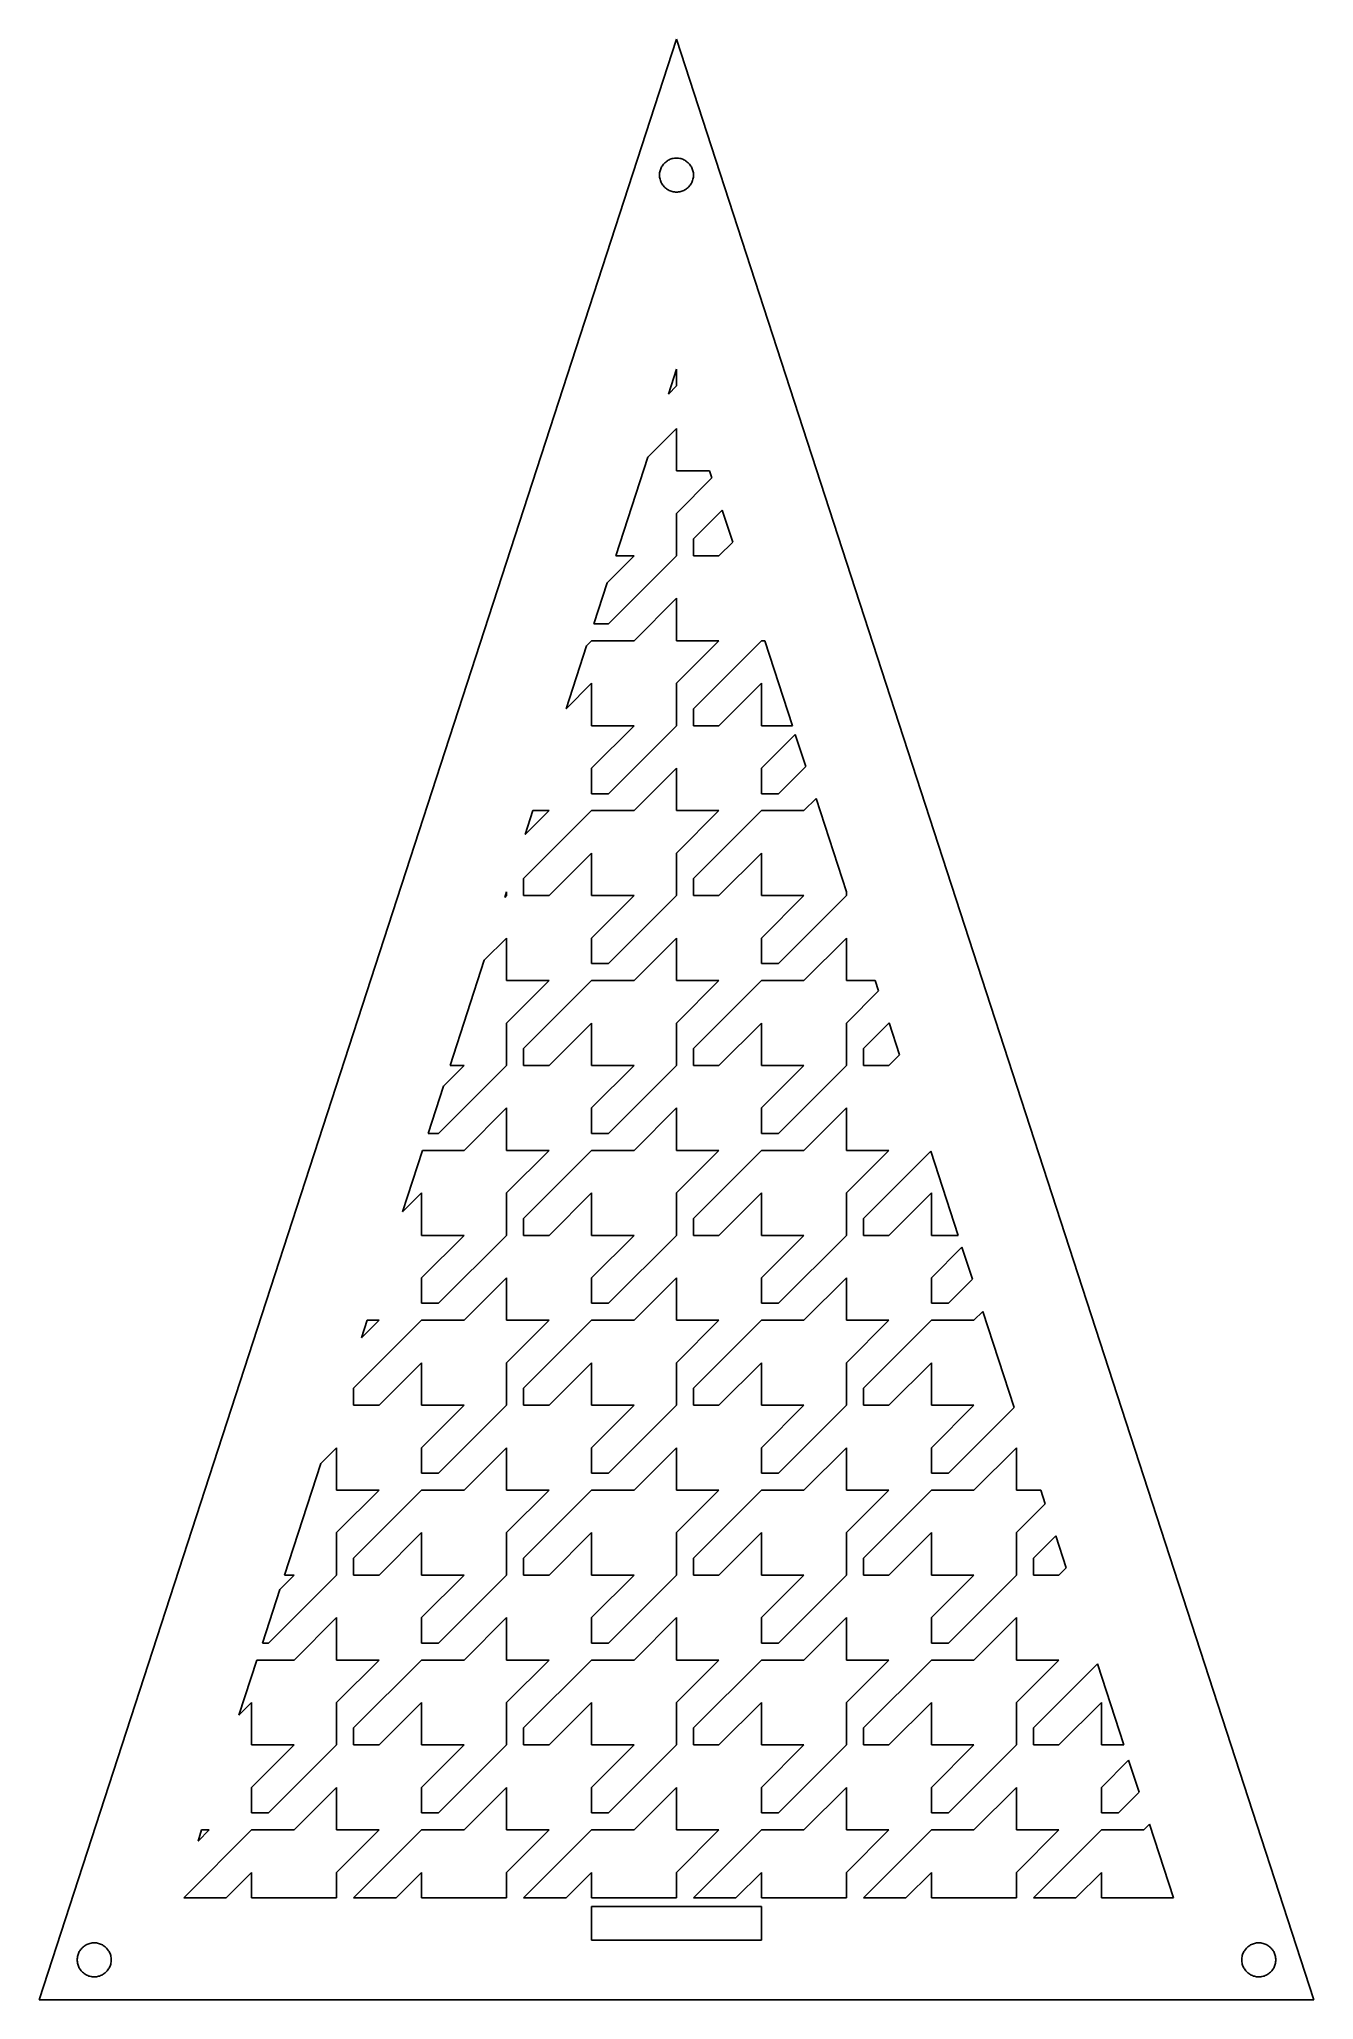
# Model space of a CAD drawing. Header units: metres. Extents: x -75 to 75, y 0 to 231.
import ezdxf

# ---------------------------------------------------------------- set-up
doc = ezdxf.new("R2010")
doc.units = ezdxf.units.M

msp = doc.modelspace()

# ---------------------------------------------------------------- linework, layer by layer
for p, q in [((0, 230.826), (-75, 0)), ((75, 0), (0, 230.826)), ((-2, 214.826), (-1.99605, 214.952)), ((-1.99605, 214.701), (-2, 214.826)), ((-1.99605, 214.952), (-1.98422, 215.077)), ((-1.98422, 214.576), (-1.99605, 214.701)), ((-1.98422, 215.077), (-1.96457, 215.201)), ((-1.96457, 215.201), (-1.93716, 215.324)), ((-1.93716, 215.324), (-1.9021, 215.444)), ((-1.9021, 215.444), (-1.85954, 215.562)), ((-1.85954, 215.562), (-1.80965, 215.678)), ((-1.80965, 215.678), (-1.75261, 215.79)), ((-1.75261, 215.79), (-1.68864, 215.898)), ((-1.68864, 215.898), (-1.61803, 216.002)), ((-1.61803, 216.002), (-1.54102, 216.101)), ((-1.54102, 216.101), (-1.45793, 216.195)), ((-1.45793, 216.195), (-1.36908, 216.284)), ((-1.36908, 216.284), (-1.27484, 216.367)), ((-1.27484, 216.367), (-1.17557, 216.444)), ((-1.17557, 216.444), (-1.07164, 216.515)), ((-1.07164, 216.515), (-0.9635, 216.579)), ((-0.9635, 216.579), (-0.85155, 216.636)), ((-0.85155, 216.636), (-0.73624, 216.686)), ((-0.73624, 216.686), (-0.61803, 216.728)), ((-0.61803, 216.728), (-0.49738, 216.763)), ((-0.49738, 216.763), (-0.37476, 216.791)), ((-0.37476, 216.791), (-0.25066, 216.81)), ((-0.25066, 216.81), (-0.12558, 216.822)), ((-0.12558, 216.822), (0, 216.826)), ((0, 216.826), (0.12558, 216.822)), ((0.12558, 216.822), (0.25066, 216.81)), ((0.25066, 216.81), (0.37476, 216.791)), ((0.37476, 216.791), (0.49738, 216.763)), ((0.49738, 216.763), (0.61803, 216.728)), ((0.61803, 216.728), (0.73624, 216.686)), ((0.73624, 216.686), (0.85155, 216.636)), ((0.85155, 216.636), (0.9635, 216.579)), ((0.9635, 216.579), (1.07164, 216.515)), ((1.07164, 216.515), (1.17557, 216.444)), ((1.17557, 216.444), (1.27484, 216.367)), ((1.27484, 216.367), (1.36908, 216.284)), ((1.36908, 216.284), (1.45793, 216.195)), ((1.45793, 216.195), (1.54102, 216.101)), ((1.54102, 216.101), (1.61803, 216.002)), ((1.61803, 216.002), (1.68864, 215.898)), ((1.68864, 215.898), (1.75261, 215.79)), ((1.75261, 215.79), (1.80965, 215.678)), ((1.80965, 215.678), (1.85954, 215.562)), ((1.85954, 215.562), (1.9021, 215.444)), ((1.9021, 215.444), (1.93716, 215.324)), ((1.93716, 215.324), (1.96457, 215.201)), ((1.96457, 215.201), (1.98422, 215.077)), ((1.98422, 215.077), (1.99605, 214.952)), ((1.99605, 214.701), (1.98422, 214.576)), ((1.99605, 214.952), (2, 214.826)), ((2, 214.826), (1.99605, 214.701)), ((-1.96457, 214.451), (-1.98422, 214.576)), ((-1.93716, 214.329), (-1.96457, 214.451)), ((-1.9021, 214.208), (-1.93716, 214.329)), ((-1.85954, 214.09), (-1.9021, 214.208)), ((-1.80965, 213.975), (-1.85954, 214.09)), ((-1.75261, 213.863), (-1.80965, 213.975)), ((-1.68864, 213.755), (-1.75261, 213.863)), ((-1.61803, 213.651), (-1.68864, 213.755)), ((-1.54102, 213.551), (-1.61803, 213.651)), ((-1.45793, 213.457), (-1.54102, 213.551)), ((-1.36908, 213.368), (-1.45793, 213.457)), ((-1.27484, 213.285), (-1.36908, 213.368)), ((-1.17557, 213.208), (-1.27484, 213.285)), ((-1.07164, 213.138), (-1.17557, 213.208)), ((-0.9635, 213.074), (-1.07164, 213.138)), ((-0.85155, 213.017), (-0.9635, 213.074)), ((-0.73624, 212.967), (-0.85155, 213.017)), ((-0.61803, 212.924), (-0.73624, 212.967)), ((-0.49738, 212.889), (-0.61803, 212.924)), ((-0.37476, 212.862), (-0.49738, 212.889)), ((-0.25066, 212.842), (-0.37476, 212.862)), ((-0.12558, 212.83), (-0.25066, 212.842)), ((0, 212.826), (-0.12558, 212.83)), ((0.12558, 212.83), (0, 212.826)), ((0.25066, 212.842), (0.12558, 212.83)), ((0.37476, 212.862), (0.25066, 212.842)), ((0.49738, 212.889), (0.37476, 212.862)), ((0.61803, 212.924), (0.49738, 212.889)), ((0.73624, 212.967), (0.61803, 212.924)), ((0.85155, 213.017), (0.73624, 212.967)), ((0.9635, 213.074), (0.85155, 213.017)), ((1.07164, 213.138), (0.9635, 213.074)), ((1.17557, 213.208), (1.07164, 213.138)), ((1.27484, 213.285), (1.17557, 213.208)), ((1.36908, 213.368), (1.27484, 213.285)), ((1.45793, 213.457), (1.36908, 213.368)), ((1.54102, 213.551), (1.45793, 213.457)), ((1.61803, 213.651), (1.54102, 213.551)), ((1.68864, 213.755), (1.61803, 213.651)), ((1.75261, 213.863), (1.68864, 213.755)), ((1.80965, 213.975), (1.75261, 213.863)), ((1.85954, 214.09), (1.80965, 213.975)), ((1.9021, 214.208), (1.85954, 214.09)), ((1.93716, 214.329), (1.9021, 214.208)), ((1.96457, 214.451), (1.93716, 214.329)), ((1.98422, 214.576), (1.96457, 214.451)), ((-0.95947, 189.04), (0, 191.993)), ((0, 191.993), (0, 190)), ((0, 190), (-0.95947, 189.04)), ((-3.36598, 181.634), (0, 185)), ((0, 185), (0, 180)), ((-7.1461, 170), (-3.36598, 181.634)), ((0, 180), (3.89691, 180)), ((4.16743, 179.167), (0, 175)), ((3.89691, 180), (4.16743, 179.167)), ((0, 175), (0, 170)), ((1.99982, 172), (5.39357, 175.394)), ((5.39357, 175.394), (6.6198, 171.62)), ((1.99982, 170), (1.99982, 172)), ((6.6198, 171.62), (5, 170)), ((-8.17903, 166.821), (-5, 170)), ((0, 170), (-7.99988, 162)), ((-5, 170), (-7.1461, 170)), ((5, 170), (1.99982, 170)), ((-9.74553, 162), (-8.17903, 166.821)), ((-5, 160), (0, 165)), ((0, 165), (0, 160)), ((-7.99988, 162), (-9.74553, 162)), ((-12.9921, 152.008), (-10.5856, 159.414)), ((-10.5856, 159.414), (-10, 160)), ((-10, 160), (-5, 160)), ((0, 160), (5, 160)), ((5, 160), (0, 155)), ((1.99982, 152), (10, 160)), ((10, 160), (10.3953, 160)), ((10.3953, 160), (13.6445, 150)), ((-10, 155), (-12.9921, 152.008)), ((-10, 150), (-10, 155)), ((0, 155), (0, 150)), ((10, 155), (5, 150)), ((10, 150), (10, 155)), ((1.99982, 150), (1.99982, 152)), ((-10, 145), (-5, 150)), ((-5, 150), (-10, 150)), ((0, 150), (-7.99988, 142)), ((5, 150), (1.99982, 150)), ((13.6445, 150), (10, 150)), ((10, 145), (13.9769, 148.977)), ((13.9769, 148.977), (15.2032, 145.203)), ((-10, 142), (-10, 145)), ((-5, 140), (0, 145)), ((0, 145), (0, 140)), ((10, 142), (10, 145)), ((15.2032, 145.203), (12.0001, 142)), ((-7.99988, 142), (-10, 142)), ((12.0001, 142), (10, 142)), ((15, 140), (16.4293, 141.429)), ((16.4293, 141.429), (20, 130.44)), ((-18.0002, 132), (-10, 140)), ((-15, 140), (-17.8051, 137.195)), ((-17.8051, 137.195), (-16.8937, 140)), ((-16.8937, 140), (-15, 140)), ((-10, 140), (-5, 140)), ((0, 140), (5, 140)), ((5, 140), (0, 135)), ((1.99982, 132), (10, 140)), ((10, 140), (15, 140)), ((-10, 135), (-15, 130)), ((-10, 130), (-10, 135)), ((0, 135), (0, 130)), ((10, 135), (5, 130)), ((10, 130), (10, 135)), ((-18.0002, 130), (-18.0002, 132)), ((1.99982, 130), (1.99982, 132)), ((-20.2117, 129.788), (-20, 130.44)), ((-20, 130), (-20.2117, 129.788)), ((-20, 130.44), (-20, 130)), ((-15, 130), (-18.0002, 130)), ((-10, 125), (-5, 130)), ((-5, 130), (-10, 130)), ((0, 130), (-7.99988, 122)), ((5, 130), (1.99982, 130)), ((10, 125), (15, 130)), ((15, 130), (10, 130)), ((20, 130), (12.0001, 122)), ((20, 130.44), (20, 130)), ((-22.6182, 122.382), (-20, 125)), ((-20, 125), (-20, 120)), ((-10, 122), (-10, 125)), ((-5, 120), (0, 125)), ((0, 125), (0, 120)), ((10, 122), (10, 125)), ((15, 120), (20, 125)), ((20, 125), (20, 120)), ((-26.6413, 110), (-22.6182, 122.382)), ((-7.99988, 122), (-10, 122)), ((12.0001, 122), (10, 122)), ((-20, 120), (-15, 120)), ((-15, 120), (-20, 115)), ((-18.0002, 112), (-10, 120)), ((-10, 120), (-5, 120)), ((0, 120), (5, 120)), ((5, 120), (0, 115)), ((1.99982, 112), (10, 120)), ((10, 120), (15, 120)), ((20, 120), (23.3921, 120)), ((23.7864, 118.786), (20, 115)), ((23.3921, 120), (23.7864, 118.786)), ((-20, 115), (-20, 110)), ((-10, 115), (-15, 110)), ((-10, 110), (-10, 115)), ((0, 115), (0, 110)), ((10, 115), (5, 110)), ((10, 110), (10, 115)), ((20, 115), (20, 110)), ((21.9998, 112), (25.0125, 115.013)), ((25.0125, 115.013), (26.2388, 111.239)), ((-18.0002, 110), (-18.0002, 112)), ((1.99982, 110), (1.99982, 112)), ((21.9998, 110), (21.9998, 112)), ((26.2388, 111.239), (25, 110)), ((-20, 110), (-27.9999, 102)), ((-27.4312, 107.569), (-25, 110)), ((-25, 110), (-26.6413, 110)), ((-15, 110), (-18.0002, 110)), ((-10, 105), (-5, 110)), ((-5, 110), (-10, 110)), ((0, 110), (-7.99988, 102)), ((5, 110), (1.99982, 110)), ((10, 105), (15, 110)), ((15, 110), (10, 110)), ((20, 110), (12.0001, 102)), ((25, 110), (21.9998, 110)), ((-29.2407, 102), (-27.4312, 107.569)), ((-25, 100), (-20, 105)), ((-20, 105), (-20, 100)), ((-10, 102), (-10, 105)), ((-5, 100), (0, 105)), ((0, 105), (0, 100)), ((10, 102), (10, 105)), ((15, 100), (20, 105)), ((20, 105), (20, 100)), ((-27.9999, 102), (-29.2407, 102)), ((-7.99988, 102), (-10, 102)), ((12.0001, 102), (10, 102)), ((-32.2443, 92.7557), (-29.8905, 100)), ((-29.8905, 100), (-25, 100)), ((-20, 100), (-15, 100)), ((-15, 100), (-20, 95)), ((-18.0002, 92.0001), (-10, 100)), ((-10, 100), (-5, 100)), ((0, 100), (5, 100)), ((5, 100), (0, 95)), ((1.99982, 92.0001), (10, 100)), ((10, 100), (15, 100)), ((20, 100), (25, 100)), ((25, 100), (20, 95)), ((21.9998, 92.0001), (29.9173, 99.9173)), ((29.9173, 99.9173), (33.1397, 90)), ((-30, 95), (-32.2443, 92.7557)), ((-30, 90), (-30, 95)), ((-20, 95), (-20, 90)), ((-10, 95), (-15, 90)), ((-10, 90), (-10, 95)), ((0, 95), (0, 90)), ((10, 95), (5, 90)), ((10, 90), (10, 95)), ((20, 95), (20, 90)), ((30, 95), (25, 90)), ((30, 90), (30, 95)), ((-18.0002, 90), (-18.0002, 92.0001)), ((1.99982, 90), (1.99982, 92.0001)), ((21.9998, 90), (21.9998, 92.0001)), ((-30, 85), (-25, 90)), ((-25, 90), (-30, 90)), ((-20, 90), (-27.9999, 81.9998)), ((-15, 90), (-18.0002, 90)), ((-10, 85), (-5, 90)), ((-5, 90), (-10, 90)), ((0, 90), (-7.99988, 81.9998)), ((5, 90), (1.99982, 90)), ((10, 85), (15, 90)), ((15, 90), (10, 90)), ((20, 90), (12.0001, 81.9998)), ((25, 90), (21.9998, 90)), ((33.1397, 90), (30, 90)), ((30, 85), (33.5959, 88.5959)), ((33.5959, 88.5959), (34.8221, 84.8219)), ((-30, 81.9998), (-30, 85)), ((-25, 80), (-20, 85)), ((-20, 85), (-20, 80)), ((-10, 81.9998), (-10, 85)), ((-5, 80), (0, 85)), ((0, 85), (0, 80)), ((10, 81.9998), (10, 85)), ((15, 80), (20, 85)), ((20, 85), (20, 80)), ((30, 81.9998), (30, 85)), ((34.8221, 84.8219), (32.0001, 81.9998)), ((-27.9999, 81.9998), (-30, 81.9998)), ((-7.99988, 81.9998), (-10, 81.9998)), ((12.0001, 81.9998), (10, 81.9998)), ((32.0001, 81.9998), (30, 81.9998)), ((35, 80), (36.0483, 81.0483)), ((36.0483, 81.0483), (39.7268, 69.7268)), ((-38.0002, 72.0001), (-30, 80)), ((-35, 80), (-37.0573, 77.9427)), ((-37.0573, 77.9427), (-36.3889, 80)), ((-36.3889, 80), (-35, 80)), ((-30, 80), (-25, 80)), ((-20, 80), (-15, 80)), ((-15, 80), (-20, 75)), ((-18.0002, 72.0001), (-10, 80)), ((-10, 80), (-5, 80)), ((0, 80), (5, 80)), ((5, 80), (0, 75)), ((1.99982, 72.0001), (10, 80)), ((10, 80), (15, 80)), ((20, 80), (25, 80)), ((25, 80), (20, 75)), ((21.9998, 72.0001), (30, 80)), ((30, 80), (35, 80)), ((-30, 75), (-35, 70)), ((-30, 70), (-30, 75)), ((-20, 75), (-20, 70)), ((-10, 75), (-15, 70)), ((-10, 70), (-10, 75)), ((0, 75), (0, 70)), ((10, 75), (5, 70)), ((10, 70), (10, 75)), ((20, 75), (20, 70)), ((30, 75), (25, 70)), ((30, 70), (30, 75)), ((-38.0002, 70), (-38.0002, 72.0001)), ((-18.0002, 70), (-18.0002, 72.0001)), ((1.99982, 70), (1.99982, 72.0001)), ((21.9998, 70), (21.9998, 72.0001)), ((-35, 70), (-38.0002, 70)), ((-30, 65), (-25, 70)), ((-25, 70), (-30, 70)), ((-20, 70), (-27.9999, 61.9998)), ((-15, 70), (-18.0002, 70)), ((-10, 65), (-5, 70)), ((-5, 70), (-10, 70)), ((0, 70), (-7.99988, 61.9998)), ((5, 70), (1.99982, 70)), ((10, 65), (15, 70)), ((15, 70), (10, 70)), ((20, 70), (12.0001, 61.9998)), ((25, 70), (21.9998, 70)), ((30, 65), (35, 70)), ((35, 70), (30, 70)), ((39.7268, 69.7268), (32.0001, 61.9998)), ((-41.8704, 63.1296), (-40, 65)), ((-40, 65), (-40, 60)), ((-30, 61.9998), (-30, 65)), ((-25, 60), (-20, 65)), ((-20, 65), (-20, 60)), ((-10, 61.9998), (-10, 65)), ((-5, 60), (0, 65)), ((0, 65), (0, 60)), ((10, 61.9998), (10, 65)), ((15, 60), (20, 65)), ((20, 65), (20, 60)), ((30, 61.9998), (30, 65)), ((35, 60), (40, 65)), ((40, 65), (40, 60)), ((-46.1365, 50), (-41.8704, 63.1296)), ((-27.9999, 61.9998), (-30, 61.9998)), ((-7.99988, 61.9998), (-10, 61.9998)), ((12.0001, 61.9998), (10, 61.9998)), ((32.0001, 61.9998), (30, 61.9998)), ((-40, 60), (-35, 60)), ((-35, 60), (-40, 55)), ((-38.0002, 52.0001), (-30, 60)), ((-30, 60), (-25, 60)), ((-20, 60), (-15, 60)), ((-15, 60), (-20, 55)), ((-18.0002, 52.0001), (-10, 60)), ((-10, 60), (-5, 60)), ((0, 60), (5, 60)), ((5, 60), (0, 55)), ((1.99982, 52.0001), (10, 60)), ((10, 60), (15, 60)), ((20, 60), (25, 60)), ((25, 60), (20, 55)), ((21.9998, 52.0001), (30, 60)), ((30, 60), (35, 60)), ((40, 60), (42.8873, 60)), ((43.4054, 58.4054), (40, 55)), ((42.8873, 60), (43.4054, 58.4054)), ((-40, 55), (-40, 50)), ((-30, 55), (-35, 50)), ((-30, 50), (-30, 55)), ((-20, 55), (-20, 50)), ((-10, 55), (-15, 50)), ((-10, 50), (-10, 55)), ((0, 55), (0, 50)), ((10, 55), (5, 50)), ((10, 50), (10, 55)), ((20, 55), (20, 50)), ((30, 55), (25, 50)), ((30, 50), (30, 55)), ((40, 55), (40, 50)), ((41.9998, 52.0001), (44.6315, 54.6317)), ((44.6315, 54.6317), (45.8578, 50.8578)), ((-38.0002, 50), (-38.0002, 52.0001)), ((-18.0002, 50), (-18.0002, 52.0001)), ((1.99982, 50), (1.99982, 52.0001)), ((21.9998, 50), (21.9998, 52.0001)), ((41.9998, 50), (41.9998, 52.0001)), ((45.8578, 50.8578), (45, 50)), ((-40, 50), (-47.9999, 41.9998)), ((-46.6835, 48.3165), (-45, 50)), ((-45, 50), (-46.1365, 50)), ((-35, 50), (-38.0002, 50)), ((-30, 45), (-25, 50)), ((-25, 50), (-30, 50)), ((-20, 50), (-27.9999, 41.9998)), ((-15, 50), (-18.0002, 50)), ((-10, 45), (-5, 50)), ((-5, 50), (-10, 50)), ((0, 50), (-7.99988, 41.9998)), ((5, 50), (1.99982, 50)), ((10, 45), (15, 50)), ((15, 50), (10, 50)), ((20, 50), (12.0001, 41.9998)), ((25, 50), (21.9998, 50)), ((30, 45), (35, 50)), ((35, 50), (30, 50)), ((40, 50), (32.0001, 41.9998)), ((45, 50), (41.9998, 50)), ((-48.7359, 41.9998), (-46.6835, 48.3165)), ((-45, 40), (-40, 45)), ((-40, 45), (-40, 40)), ((-30, 41.9998), (-30, 45)), ((-25, 40), (-20, 45)), ((-20, 45), (-20, 40)), ((-10, 41.9998), (-10, 45)), ((-5, 40), (0, 45)), ((0, 45), (0, 40)), ((10, 41.9998), (10, 45)), ((15, 40), (20, 45)), ((20, 45), (20, 40)), ((30, 41.9998), (30, 45)), ((35, 40), (40, 45)), ((40, 45), (40, 40)), ((-47.9999, 41.9998), (-48.7359, 41.9998)), ((-27.9999, 41.9998), (-30, 41.9998)), ((-7.99988, 41.9998), (-10, 41.9998)), ((12.0001, 41.9998), (10, 41.9998)), ((32.0001, 41.9998), (30, 41.9998)), ((-51.4965, 33.5035), (-49.3857, 40)), ((-49.3857, 40), (-45, 40)), ((-40, 40), (-35, 40)), ((-35, 40), (-40, 35)), ((-38.0002, 32.0001), (-30, 40)), ((-30, 40), (-25, 40)), ((-20, 40), (-15, 40)), ((-15, 40), (-20, 35)), ((-18.0002, 32.0001), (-10, 40)), ((-10, 40), (-5, 40)), ((0, 40), (5, 40)), ((5, 40), (0, 35)), ((1.99982, 32.0001), (10, 40)), ((10, 40), (15, 40)), ((20, 40), (25, 40)), ((25, 40), (20, 35)), ((21.9998, 32.0001), (30, 40)), ((30, 40), (35, 40)), ((40, 40), (45, 40)), ((45, 40), (40, 35)), ((41.9998, 32.0001), (49.5363, 39.5363)), ((49.5363, 39.5363), (52.6349, 30)), ((-50, 35), (-51.4965, 33.5035)), ((-50, 30), (-50, 35)), ((-40, 35), (-40, 30)), ((-30, 35), (-35, 30)), ((-30, 30), (-30, 35)), ((-20, 35), (-20, 30)), ((-10, 35), (-15, 30)), ((-10, 30), (-10, 35)), ((0, 35), (0, 30)), ((10, 35), (5, 30)), ((10, 30), (10, 35)), ((20, 35), (20, 30)), ((30, 35), (25, 30)), ((30, 30), (30, 35)), ((40, 35), (40, 30)), ((50, 35), (45, 30)), ((50, 30), (50, 35)), ((-38.0002, 30), (-38.0002, 32.0001)), ((-18.0002, 30), (-18.0002, 32.0001)), ((1.99982, 30), (1.99982, 32.0001)), ((21.9998, 30), (21.9998, 32.0001)), ((41.9998, 30), (41.9998, 32.0001)), ((-50, 25), (-45, 30)), ((-45, 30), (-50, 30)), ((-40, 30), (-47.9999, 21.9998)), ((-35, 30), (-38.0002, 30)), ((-30, 25), (-25, 30)), ((-25, 30), (-30, 30)), ((-20, 30), (-27.9999, 21.9998)), ((-15, 30), (-18.0002, 30)), ((-10, 25), (-5, 30)), ((-5, 30), (-10, 30)), ((0, 30), (-7.99988, 21.9998)), ((5, 30), (1.99982, 30)), ((10, 25), (15, 30)), ((15, 30), (10, 30)), ((20, 30), (12.0001, 21.9998)), ((25, 30), (21.9998, 30)), ((30, 25), (35, 30)), ((35, 30), (30, 30)), ((40, 30), (32.0001, 21.9998)), ((45, 30), (41.9998, 30)), ((52.6349, 30), (50, 30)), ((50, 25), (53.2149, 28.2149)), ((53.2149, 28.2149), (54.4411, 24.4409)), ((-50, 21.9998), (-50, 25)), ((-45, 20), (-40, 25)), ((-40, 25), (-40, 20)), ((-30, 21.9998), (-30, 25)), ((-25, 20), (-20, 25)), ((-20, 25), (-20, 20)), ((-10, 21.9998), (-10, 25)), ((-5, 20), (0, 25)), ((0, 25), (0, 20)), ((10, 21.9998), (10, 25)), ((15, 20), (20, 25)), ((20, 25), (20, 20)), ((30, 21.9998), (30, 25)), ((35, 20), (40, 25)), ((40, 25), (40, 20)), ((50, 21.9998), (50, 25)), ((54.4411, 24.4409), (52.0001, 21.9998)), ((-47.9999, 21.9998), (-50, 21.9998)), ((-27.9999, 21.9998), (-30, 21.9998)), ((-7.99988, 21.9998), (-10, 21.9998)), ((12.0001, 21.9998), (10, 21.9998)), ((32.0001, 21.9998), (30, 21.9998)), ((52.0001, 21.9998), (50, 21.9998)), ((-58.0002, 12.0001), (-50, 20)), ((-55, 20), (-56.3096, 18.6904)), ((-56.3096, 18.6904), (-55.8841, 20)), ((-55.8841, 20), (-55, 20)), ((-50, 20), (-45, 20)), ((-40, 20), (-35, 20)), ((-35, 20), (-40, 15)), ((-38.0002, 12.0001), (-30, 20)), ((-30, 20), (-25, 20)), ((-20, 20), (-15, 20)), ((-15, 20), (-20, 15)), ((-18.0002, 12.0001), (-10, 20)), ((-10, 20), (-5, 20)), ((0, 20), (5, 20)), ((5, 20), (0, 15)), ((1.99982, 12.0001), (10, 20)), ((10, 20), (15, 20)), ((20, 20), (25, 20)), ((25, 20), (20, 15)), ((21.9998, 12.0001), (30, 20)), ((30, 20), (35, 20)), ((40, 20), (45, 20)), ((45, 20), (40, 15)), ((41.9998, 12.0001), (50, 20)), ((50, 20), (55, 20)), ((55, 20), (55.6673, 20.6673)), ((55.6673, 20.6673), (58.4834, 12)), ((-50, 15), (-53, 12)), ((-50, 12), (-50, 15)), ((-40, 15), (-40, 12)), ((-30, 15), (-33, 12)), ((-30, 12), (-30, 15)), ((-20, 15), (-20, 12)), ((-10, 15), (-13, 12)), ((-10, 12), (-10, 15)), ((0, 15), (0, 12)), ((10, 15), (7, 12)), ((10, 12), (10, 15)), ((20, 15), (20, 12)), ((30, 15), (27, 12)), ((30, 12), (30, 15)), ((40, 15), (40, 12)), ((50, 15), (47, 12)), ((50, 12), (50, 15)), ((-58.0002, 12), (-58.0002, 12.0001)), ((-53, 12), (-58.0002, 12)), ((-40, 12), (-50, 12)), ((-38.0002, 12), (-38.0002, 12.0001)), ((-33, 12), (-38.0002, 12)), ((-20, 12), (-30, 12)), ((-18.0002, 12), (-18.0002, 12.0001)), ((-13, 12), (-18.0002, 12)), ((0, 12), (-10, 12)), ((1.99982, 12), (1.99982, 12.0001)), ((7, 12), (1.99982, 12)), ((20, 12), (10, 12)), ((21.9998, 12), (21.9998, 12.0001)), ((27, 12), (21.9998, 12)), ((40, 12), (30, 12)), ((41.9998, 12), (41.9998, 12.0001)), ((47, 12), (41.9998, 12)), ((58.4834, 12), (50, 12)), ((-10, 7), (-10, 11)), ((-10, 11), (10, 11)), ((10, 11), (10, 7)), ((10, 7), (-10, 7)), ((-70.5279, 4.70227), (-70.5239, 4.82785)), ((-70.5239, 4.57669), (-70.5279, 4.70227)), ((-70.5239, 4.82785), (-70.5121, 4.95294)), ((-70.5121, 4.95294), (-70.4924, 5.07704)), ((-70.4924, 5.07704), (-70.465, 5.19966)), ((-70.465, 5.19966), (-70.43, 5.32031)), ((-70.43, 5.32031), (-70.3874, 5.43852)), ((-70.3874, 5.43852), (-70.3375, 5.55383)), ((-70.3375, 5.55383), (-70.2805, 5.66579)), ((-70.2805, 5.66579), (-70.2165, 5.77393)), ((-70.2165, 5.77393), (-70.1459, 5.87784)), ((-70.1459, 5.87784), (-70.0689, 5.97713)), ((-70.0689, 5.97713), (-69.9858, 6.07137)), ((-69.9858, 6.07137), (-69.897, 6.16022)), ((-69.897, 6.16022), (-69.8027, 6.2433)), ((-69.8027, 6.2433), (-69.7034, 6.32031)), ((-69.7034, 6.32031), (-69.5995, 6.39093)), ((-69.5995, 6.39093), (-69.4914, 6.4549)), ((-69.4914, 6.4549), (-69.3794, 6.51193)), ((-69.3794, 6.51193), (-69.2641, 6.56183)), ((-69.2641, 6.56183), (-69.1459, 6.60439)), ((-69.1459, 6.60439), (-69.0252, 6.63943)), ((-69.0252, 6.63943), (-68.9026, 6.66685)), ((-68.9026, 6.66685), (-68.7785, 6.68651)), ((-68.7785, 6.68651), (-68.6534, 6.69833)), ((-68.6534, 6.69833), (-68.5279, 6.70227)), ((-68.5279, 6.70227), (-68.4023, 6.69833)), ((-68.4023, 6.69833), (-68.2772, 6.68651)), ((-68.2772, 6.68651), (-68.1531, 6.66685)), ((-68.1531, 6.66685), (-68.0305, 6.63943)), ((-68.0305, 6.63943), (-67.9098, 6.60439)), ((-67.9098, 6.60439), (-67.7916, 6.56183)), ((-67.7916, 6.56183), (-67.6763, 6.51193)), ((-67.6763, 6.51193), (-67.5643, 6.4549)), ((-67.5643, 6.4549), (-67.4562, 6.39093)), ((-67.4562, 6.39093), (-67.3523, 6.32031)), ((-67.3523, 6.32031), (-67.253, 6.2433)), ((-67.253, 6.2433), (-67.1588, 6.16022)), ((-67.1588, 6.16022), (-67.0699, 6.07137)), ((-67.0699, 6.07137), (-66.9868, 5.97713)), ((-66.9868, 5.97713), (-66.9098, 5.87784)), ((-66.9098, 5.87784), (-66.8392, 5.77393)), ((-66.8392, 5.77393), (-66.7752, 5.66579)), ((-66.7752, 5.66579), (-66.7182, 5.55383)), ((-66.7182, 5.55383), (-66.6683, 5.43852)), ((-66.6683, 5.43852), (-66.6257, 5.32031)), ((-66.6257, 5.32031), (-66.5907, 5.19966)), ((-66.5907, 5.19966), (-66.5633, 5.07704)), ((-66.5633, 5.07704), (-66.5436, 4.95294)), ((-66.5436, 4.95294), (-66.5318, 4.82785)), ((-66.5318, 4.82785), (-66.5279, 4.70227)), ((-66.5279, 4.70227), (-66.5318, 4.57669)), ((66.5279, 4.70227), (66.5318, 4.82785)), ((66.5318, 4.57669), (66.5279, 4.70227)), ((66.5318, 4.82785), (66.5436, 4.95294)), ((66.5436, 4.95294), (66.5633, 5.07704)), ((66.5633, 5.07704), (66.5907, 5.19966)), ((66.5907, 5.19966), (66.6257, 5.32031)), ((66.6257, 5.32031), (66.6683, 5.43852)), ((66.6683, 5.43852), (66.7182, 5.55383)), ((66.7182, 5.55383), (66.7752, 5.66579)), ((66.7752, 5.66579), (66.8392, 5.77393)), ((66.8392, 5.77393), (66.9098, 5.87784)), ((66.9098, 5.87784), (66.9868, 5.97713)), ((66.9868, 5.97713), (67.0699, 6.07137)), ((67.0699, 6.07137), (67.1588, 6.16022)), ((67.1588, 6.16022), (67.253, 6.2433)), ((67.253, 6.2433), (67.3523, 6.32031)), ((67.3523, 6.32031), (67.4562, 6.39093)), ((67.4562, 6.39093), (67.5643, 6.4549)), ((67.5643, 6.4549), (67.6763, 6.51193)), ((67.6763, 6.51193), (67.7916, 6.56183)), ((67.7916, 6.56183), (67.9098, 6.60439)), ((67.9098, 6.60439), (68.0305, 6.63943)), ((68.0305, 6.63943), (68.1531, 6.66685)), ((68.1531, 6.66685), (68.2772, 6.68651)), ((68.2772, 6.68651), (68.4023, 6.69833)), ((68.4023, 6.69833), (68.5279, 6.70227)), ((68.5279, 6.70227), (68.6534, 6.69833)), ((68.6534, 6.69833), (68.7785, 6.68651)), ((68.7785, 6.68651), (68.9026, 6.66685)), ((68.9026, 6.66685), (69.0252, 6.63943)), ((69.0252, 6.63943), (69.1459, 6.60439)), ((69.1459, 6.60439), (69.2641, 6.56183)), ((69.2641, 6.56183), (69.3794, 6.51193)), ((69.3794, 6.51193), (69.4914, 6.4549)), ((69.4914, 6.4549), (69.5995, 6.39093)), ((69.5995, 6.39093), (69.7034, 6.32031)), ((69.7034, 6.32031), (69.8027, 6.2433)), ((69.8027, 6.2433), (69.897, 6.16022)), ((69.897, 6.16022), (69.9858, 6.07137)), ((69.9858, 6.07137), (70.0689, 5.97713)), ((70.0689, 5.97713), (70.1459, 5.87784)), ((70.1459, 5.87784), (70.2165, 5.77393)), ((70.2165, 5.77393), (70.2805, 5.66579)), ((70.2805, 5.66579), (70.3375, 5.55383)), ((70.3375, 5.55383), (70.3874, 5.43852)), ((70.3874, 5.43852), (70.43, 5.32031)), ((70.43, 5.32031), (70.465, 5.19966)), ((70.465, 5.19966), (70.4924, 5.07704)), ((70.4924, 5.07704), (70.5121, 4.95294)), ((70.5121, 4.95294), (70.5239, 4.82785)), ((70.5239, 4.82785), (70.5279, 4.70227)), ((70.5279, 4.70227), (70.5239, 4.57669)), ((-70.5121, 4.45161), (-70.5239, 4.57669)), ((-70.4924, 4.32751), (-70.5121, 4.45161)), ((-70.465, 4.2049), (-70.4924, 4.32751)), ((-70.43, 4.08424), (-70.465, 4.2049)), ((-70.3874, 3.96602), (-70.43, 4.08424)), ((-70.3375, 3.85072), (-70.3874, 3.96602)), ((-70.2805, 3.73877), (-70.3375, 3.85072)), ((-70.2165, 3.63062), (-70.2805, 3.73877)), ((-70.1459, 3.5267), (-70.2165, 3.63062)), ((-70.0689, 3.42743), (-70.1459, 3.5267)), ((-69.9858, 3.33318), (-70.0689, 3.42743)), ((-69.897, 3.24434), (-69.9858, 3.33318)), ((-69.8027, 3.16125), (-69.897, 3.24434)), ((-69.7034, 3.08424), (-69.8027, 3.16125)), ((-69.5995, 3.01363), (-69.7034, 3.08424)), ((-69.4914, 2.94966), (-69.5995, 3.01363)), ((-69.3794, 2.89262), (-69.4914, 2.94966)), ((-69.2641, 2.84273), (-69.3794, 2.89262)), ((-69.1459, 2.80016), (-69.2641, 2.84273)), ((-69.0252, 2.76511), (-69.1459, 2.80016)), ((-68.9026, 2.7377), (-69.0252, 2.76511)), ((-68.7785, 2.71805), (-68.9026, 2.7377)), ((-68.6534, 2.70622), (-68.7785, 2.71805)), ((-68.5279, 2.70227), (-68.6534, 2.70622)), ((-68.4023, 2.70622), (-68.5279, 2.70227)), ((-68.2772, 2.71805), (-68.4023, 2.70622)), ((-68.1531, 2.7377), (-68.2772, 2.71805)), ((-68.0305, 2.76511), (-68.1531, 2.7377)), ((-67.9098, 2.80016), (-68.0305, 2.76511)), ((-67.7916, 2.84273), (-67.9098, 2.80016)), ((-67.6763, 2.89262), (-67.7916, 2.84273)), ((-67.5643, 2.94966), (-67.6763, 2.89262)), ((-67.4562, 3.01363), (-67.5643, 2.94966)), ((-67.3523, 3.08424), (-67.4562, 3.01363)), ((-67.253, 3.16125), (-67.3523, 3.08424)), ((-67.1588, 3.24434), (-67.253, 3.16125)), ((-67.0699, 3.33318), (-67.1588, 3.24434)), ((-66.9868, 3.42743), (-67.0699, 3.33318)), ((-66.9098, 3.5267), (-66.9868, 3.42743)), ((-66.8392, 3.63062), (-66.9098, 3.5267)), ((-66.7752, 3.73877), (-66.8392, 3.63062)), ((-66.7182, 3.85072), (-66.7752, 3.73877)), ((-66.6683, 3.96602), (-66.7182, 3.85072)), ((-66.6257, 4.08424), (-66.6683, 3.96602)), ((-66.5907, 4.2049), (-66.6257, 4.08424)), ((-66.5633, 4.32751), (-66.5907, 4.2049)), ((-66.5436, 4.45161), (-66.5633, 4.32751)), ((-66.5318, 4.57669), (-66.5436, 4.45161)), ((66.5436, 4.45161), (66.5318, 4.57669)), ((66.5633, 4.32751), (66.5436, 4.45161)), ((66.5907, 4.2049), (66.5633, 4.32751)), ((66.6257, 4.08424), (66.5907, 4.2049)), ((66.6683, 3.96602), (66.6257, 4.08424)), ((66.7182, 3.85072), (66.6683, 3.96602)), ((66.7752, 3.73877), (66.7182, 3.85072)), ((66.8392, 3.63062), (66.7752, 3.73877)), ((66.9098, 3.5267), (66.8392, 3.63062)), ((66.9868, 3.42743), (66.9098, 3.5267)), ((67.0699, 3.33318), (66.9868, 3.42743)), ((67.1588, 3.24434), (67.0699, 3.33318)), ((67.253, 3.16125), (67.1588, 3.24434)), ((67.3523, 3.08424), (67.253, 3.16125)), ((67.4562, 3.01363), (67.3523, 3.08424)), ((67.5643, 2.94966), (67.4562, 3.01363)), ((67.6763, 2.89262), (67.5643, 2.94966)), ((67.7916, 2.84273), (67.6763, 2.89262)), ((67.9098, 2.80016), (67.7916, 2.84273)), ((68.0305, 2.76511), (67.9098, 2.80016)), ((68.1531, 2.7377), (68.0305, 2.76511)), ((68.2772, 2.71805), (68.1531, 2.7377)), ((68.4023, 2.70622), (68.2772, 2.71805)), ((68.5279, 2.70227), (68.4023, 2.70622)), ((68.6534, 2.70622), (68.5279, 2.70227)), ((68.7785, 2.71805), (68.6534, 2.70622)), ((68.9026, 2.7377), (68.7785, 2.71805)), ((69.0252, 2.76511), (68.9026, 2.7377)), ((69.1459, 2.80016), (69.0252, 2.76511)), ((69.2641, 2.84273), (69.1459, 2.80016)), ((69.3794, 2.89262), (69.2641, 2.84273)), ((69.4914, 2.94966), (69.3794, 2.89262)), ((69.5995, 3.01363), (69.4914, 2.94966)), ((69.7034, 3.08424), (69.5995, 3.01363)), ((69.8027, 3.16125), (69.7034, 3.08424)), ((69.897, 3.24434), (69.8027, 3.16125)), ((69.9858, 3.33318), (69.897, 3.24434)), ((70.0689, 3.42743), (69.9858, 3.33318)), ((70.1459, 3.5267), (70.0689, 3.42743)), ((70.2165, 3.63062), (70.1459, 3.5267)), ((70.2805, 3.73877), (70.2165, 3.63062)), ((70.3375, 3.85072), (70.2805, 3.73877)), ((70.3874, 3.96602), (70.3375, 3.85072)), ((70.43, 4.08424), (70.3874, 3.96602)), ((70.465, 4.2049), (70.43, 4.08424)), ((70.4924, 4.32751), (70.465, 4.2049)), ((70.5121, 4.45161), (70.4924, 4.32751)), ((70.5239, 4.57669), (70.5121, 4.45161)), ((-75, 0), (75, 0))]:
    msp.add_line(p, q)

doc.saveas('drawing.dxf')
